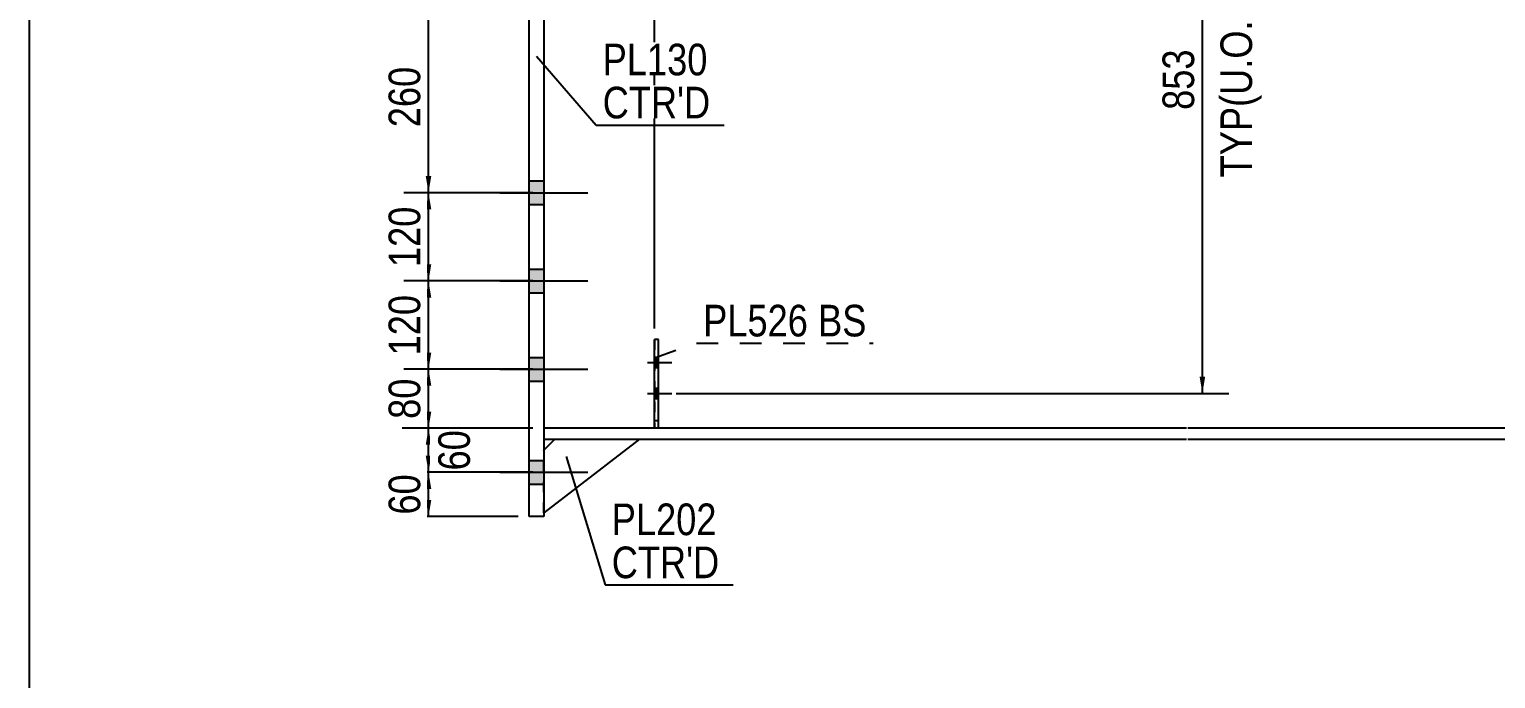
# Model space of a CAD drawing. Header units: millimetres. Extents: x -375 to 28, y -181 to 96.
# Drawn here: x -372.1 to -239.3, y -42.7 to 16.1 of the extents above; entities that cross this region are included whole.
import ezdxf

# ---------------------------------------------------------------- set-up
doc = ezdxf.new("R2010")
doc.units = ezdxf.units.MM
doc.linetypes.add('DXK_LINE_DOT1', pattern=[1.8814, 0.9407, -0.9407])
doc.linetypes.add('DXK_LINE_DOT2', pattern=[3.9198, 1.9599, -1.9599])
doc.styles.add('Arial Narrow', font='ARIALN.TTF', dxfattribs={"height": 0.2})

# ---------------------------------------------------------------- blocks, each defined once
blk = doc.blocks.new('Unknown-623466443-1210')
at = {"color": 5, "linetype": 'Continuous'}
blk.add_line((-372.09, 95.82), (-372.09, -181.18), dxfattribs=at)
blk = doc.blocks.new('Part-623466443-2123 - 2048')
at = {"color": 7, "linetype": 'DXK_LINE_DOT1'}
for p, q in [((-267.26, 40), (-325.49, 40)), ((-325.49, 40), (-325.49, -20)), ((-238.13, 40), (-267.16, 40)), ((-208.83, 40), (-238.03, 40)), ((-197.91, 40), (-208.73, 40)), ((-197.91, 40), (-197.91, -20)), ((-267.26, -20), (-325.49, -20)), ((-238.13, -20), (-267.16, -20)), ((-208.83, -20), (-238.03, -20)), ((-197.91, -20), (-208.73, -20))]:
    blk.add_line(p, q, dxfattribs=at)
blk = doc.blocks.new('Part-623466443-2327 - 2048')
at = {"color": 2, "linetype": 'Continuous'}
for p, q in [((-326.82, 48), (-325.49, 48)), ((-326.82, -28), (-326.82, 48)), ((-325.49, 48), (-325.49, -28)), ((-325.49, -28), (-326.82, -28))]:
    blk.add_line(p, q, dxfattribs=at)
blk = doc.blocks.new('Part-623466443-2361 - 2048')
at = {"color": 2, "linetype": 'Continuous'}
for p, q in [((-316.82, -21), (-325.49, -27.67)), ((-325.49, -22), (-324.49, -21))]:
    blk.add_line(p, q, dxfattribs=at)
at = {"color": 7, "linetype": 'DXK_LINE_DOT1'}
for p, q in [((-324.49, -21), (-316.82, -21)), ((-325.49, -27.67), (-325.49, -22))]:
    blk.add_line(p, q, dxfattribs=at)
blk = doc.blocks.new('Part-623466443-2442 - 2048')
at = {"color": 2, "linetype": 'Continuous'}
for p, q in [((-267.26, -20), (-325.49, -20)), ((-325.49, -20), (-325.49, -21)), ((-325.49, -21), (-267.26, -21)), ((-238.13, -20), (-267.16, -20)), ((-267.16, -21), (-238.13, -21)), ((-208.83, -20), (-238.03, -20)), ((-238.03, -21), (-208.83, -21)), ((-197.91, -20), (-208.73, -20)), ((-208.73, -21), (-197.99, -21))]:
    blk.add_line(p, q, dxfattribs=at)
at = {"color": 7, "linetype": 'DXK_LINE_DOT1'}
for q in [(-197.99, -21), (-197.91, -20)]:
    blk.add_line((-197.91, -21), q, dxfattribs=at)
blk = doc.blocks.new('Part-623466443-2757 - 2048')
at = {"color": 2, "linetype": 'Continuous'}
for p, q in [((-315.45, -19.98), (-315.45, -11.98)), ((-315.11, -11.98), (-315.45, -11.98)), ((-315.11, -19.98), (-315.11, -11.98)), ((-315.45, -19.98), (-315.11, -19.98))]:
    blk.add_line(p, q, dxfattribs=at)
at = {"color": 7, "linetype": 'DXK_LINE_DOT1'}
blk.add_line((-315.45, -19.31), (-315.11, -19.31), dxfattribs=at)
blk = doc.blocks.new('Bolt-623466443-2792 - 2048')
at = {"linetype": 'Continuous'}
for points in [[(-326.82, 45.07), (-326.82, 42.93), (-325.49, 42.93), (-325.49, 45.07)], [(-326.82, 45.07), (-326.82, 42.93), (-325.49, 42.93), (-325.49, 45.07)], [(-326.82, 35.73), (-326.82, 33.6), (-325.49, 33.6), (-325.49, 35.73)], [(-326.82, 35.73), (-326.82, 33.6), (-325.49, 33.6), (-325.49, 35.73)], [(-326.82, 27.73), (-326.82, 25.6), (-325.49, 25.6), (-325.49, 27.73)], [(-326.82, 27.73), (-326.82, 25.6), (-325.49, 25.6), (-325.49, 27.73)], [(-326.82, 19.73), (-326.82, 17.6), (-325.49, 17.6), (-325.49, 19.73)], [(-326.82, 19.73), (-326.82, 17.6), (-325.49, 17.6), (-325.49, 19.73)], [(-326.82, 2.4), (-326.82, 0.27), (-325.49, 0.27), (-325.49, 2.4)], [(-326.82, 2.4), (-326.82, 0.27), (-325.49, 0.27), (-325.49, 2.4)], [(-326.82, -5.6), (-326.82, -7.73), (-325.49, -7.73), (-325.49, -5.6)], [(-326.82, -5.6), (-326.82, -7.73), (-325.49, -7.73), (-325.49, -5.6)], [(-326.82, -13.6), (-326.82, -15.73), (-325.49, -15.73), (-325.49, -13.6)], [(-326.82, -13.6), (-326.82, -15.73), (-325.49, -15.73), (-325.49, -13.6)], [(-326.82, -22.93), (-326.82, -25.07), (-325.49, -25.07), (-325.49, -22.93)], [(-326.82, -22.93), (-326.82, -25.07), (-325.49, -25.07), (-325.49, -22.93)]]:
    blk.add_hatch(color=3, dxfattribs=at).paths.add_polyline_path(points)
at = {"color": 3, "linetype": 'Continuous'}
for p, q in [((-329.47, 44), (-321.49, 44)), ((-329.47, 44), (-321.49, 44)), ((-326.82, 45.07), (-325.49, 45.07)), ((-326.82, 45.07), (-325.49, 45.07)), ((-326.82, 42.93), (-325.49, 42.93)), ((-326.82, 42.93), (-325.49, 42.93)), ((-329.47, 34.67), (-321.49, 34.67)), ((-329.47, 34.67), (-321.49, 34.67)), ((-326.82, 35.73), (-325.49, 35.73)), ((-326.82, 35.73), (-325.49, 35.73)), ((-326.82, 33.6), (-325.49, 33.6)), ((-326.82, 33.6), (-325.49, 33.6)), ((-329.47, 26.67), (-321.49, 26.67)), ((-329.47, 26.67), (-321.49, 26.67)), ((-326.82, 27.73), (-325.49, 27.73)), ((-326.82, 27.73), (-325.49, 27.73)), ((-326.82, 25.6), (-325.49, 25.6)), ((-326.82, 25.6), (-325.49, 25.6)), ((-329.47, 18.67), (-321.49, 18.67)), ((-329.47, 18.67), (-321.49, 18.67)), ((-326.82, 19.73), (-325.49, 19.73)), ((-326.82, 19.73), (-325.49, 19.73)), ((-326.82, 17.6), (-325.49, 17.6)), ((-326.82, 17.6), (-325.49, 17.6)), ((-329.47, 1.33), (-321.49, 1.33)), ((-329.47, 1.33), (-321.49, 1.33)), ((-326.82, 2.4), (-325.49, 2.4)), ((-326.82, 2.4), (-325.49, 2.4)), ((-326.82, 0.27), (-325.49, 0.27)), ((-326.82, 0.27), (-325.49, 0.27)), ((-326.82, -5.6), (-325.49, -5.6)), ((-326.82, -5.6), (-325.49, -5.6)), ((-329.47, -6.67), (-321.49, -6.67)), ((-329.47, -6.67), (-321.49, -6.67)), ((-326.82, -7.73), (-325.49, -7.73)), ((-326.82, -7.73), (-325.49, -7.73)), ((-326.82, -13.6), (-325.49, -13.6)), ((-326.82, -13.6), (-325.49, -13.6)), ((-329.47, -14.67), (-321.49, -14.67)), ((-329.47, -14.67), (-321.49, -14.67)), ((-326.82, -15.73), (-325.49, -15.73)), ((-326.82, -15.73), (-325.49, -15.73)), ((-326.82, -22.93), (-325.49, -22.93)), ((-326.82, -22.93), (-325.49, -22.93)), ((-329.47, -24), (-321.49, -24)), ((-329.47, -24), (-321.49, -24)), ((-326.82, -25.07), (-325.49, -25.07)), ((-326.82, -25.07), (-325.49, -25.07))]:
    blk.add_line(p, q, dxfattribs=at)
blk = doc.blocks.new('Part-623466443-9470 - 2048')
at = {"color": 7, "linetype": 'DXK_LINE_DOT1'}
for p, q in [((-315.45, -11.98), (-315.45, -19.98)), ((-315.11, -11.98), (-315.45, -11.98)), ((-315.11, -19.98), (-315.11, -11.98)), ((-315.45, -19.98), (-315.11, -19.98))]:
    blk.add_line(p, q, dxfattribs=at)
blk = doc.blocks.new('Bolt-623466443-9494 - 2048')
at = {"linetype": 'Continuous'}
for points in [[(-315.11, -14.51), (-315.11, -13.57), (-315.45, -13.57), (-315.45, -14.51)], [(-315.11, -17.31), (-315.11, -16.38), (-315.45, -16.38), (-315.45, -17.31)]]:
    blk.add_hatch(color=3, dxfattribs=at).paths.add_polyline_path(points)
at = {"color": 3, "linetype": 'Continuous'}
for p, q in [((-316.08, -14.04), (-313.88, -14.04)), ((-315.45, -13.57), (-315.11, -13.57)), ((-315.45, -14.51), (-315.11, -14.51)), ((-316.08, -16.85), (-313.88, -16.85)), ((-315.45, -16.38), (-315.11, -16.38)), ((-315.45, -17.31), (-315.11, -17.31))]:
    blk.add_line(p, q, dxfattribs=at)
blk = doc.blocks.new('Bolt-623466443-9500 - 2048')
at = {"color": 3, "linetype": 'DXK_LINE_DOT2'}
for p, q in [((-316.08, -14.04), (-313.88, -14.04)), ((-315.45, -13.57), (-315.11, -13.57)), ((-315.45, -14.51), (-315.11, -14.51)), ((-316.08, -16.85), (-313.88, -16.85)), ((-315.45, -16.38), (-315.11, -16.38)), ((-315.45, -17.31), (-315.11, -17.31))]:
    blk.add_line(p, q, dxfattribs=at)
blk = doc.blocks.new('StraightDimension-623466443-3500 - 2048')
at = {"linetype": 'Continuous'}
for points in [[(-266.08, 38.5), (-265.83, 40), (-265.58, 38.5)], [(-265.58, -15.35), (-265.83, -16.85), (-266.08, -15.35)]]:
    blk.add_hatch(color=7, dxfattribs=at).paths.add_polyline_path(points)
at = {"color": 7, "linetype": 'Continuous'}
for p, q in [((-313.48, 40), (-263.43, 40)), ((-265.83, -16.85), (-265.83, 40)), ((-313.5, -16.85), (-263.43, -16.85))]:
    blk.add_line(p, q, dxfattribs=at)
at = {"color": 0, "linetype": 'Continuous'}
blk.add_wipeout([(-260.73, 21.03), (-264.93, 21.03), (-264.93, 2.12), (-260.73, 2.12)], dxfattribs=at)
at = {"color": 3, "linetype": 'Continuous', "style": 'Arial Narrow'}
blk.add_text('TYP(U.O.N)', height=2.863, rotation=90.0002, dxfattribs=at).set_placement((-261.33, 2.72))
at = {"color": 0}
blk.add_wipeout([(-265.98, 14.92), (-270.18, 14.92), (-270.18, 8.23), (-265.98, 8.23)], dxfattribs=at)
at = {"color": 3, "style": 'Arial Narrow'}
blk.add_text('853', height=2.863, rotation=90.0002, dxfattribs=at).set_placement((-266.58, 8.83))
blk = doc.blocks.new('StraightDimension-623466443-3600 - 2048')
at = {"linetype": 'Continuous'}
for points in [[(-336.18, -21.5), (-335.93, -20), (-335.68, -21.5)], [(-335.68, -22.5), (-335.93, -24), (-336.18, -22.5)]]:
    blk.add_hatch(color=7, dxfattribs=at).paths.add_polyline_path(points)
at = {"color": 7, "linetype": 'Continuous'}
for p, q in [((-326.49, -20), (-338.33, -20)), ((-335.93, -24), (-335.93, -20)), ((-326.49, -24), (-338.33, -24))]:
    blk.add_line(p, q, dxfattribs=at)
at = {"color": 0}
blk.add_wipeout([(-331.58, -19.57), (-335.78, -19.57), (-335.78, -24.43), (-331.58, -24.43)], dxfattribs=at)
at = {"color": 3, "style": 'Arial Narrow'}
blk.add_text('60', height=2.863, rotation=90.0002, dxfattribs=at).set_placement((-332.18, -23.83))
blk = doc.blocks.new('StraightDimension-623466443-3570 - 2048')
at = {"linetype": 'Continuous'}
for points in [[(-336.18, 17.17), (-335.93, 18.67), (-335.68, 17.17)], [(-335.68, 2.83), (-335.93, 1.33), (-336.18, 2.83)]]:
    blk.add_hatch(color=7, dxfattribs=at).paths.add_polyline_path(points)
at = {"color": 7, "linetype": 'Continuous'}
for p, q in [((-326.49, 18.67), (-338.18, 18.67)), ((-335.93, 1.33), (-335.93, 18.67)), ((-326.49, 1.33), (-338.18, 1.33))]:
    blk.add_line(p, q, dxfattribs=at)
at = {"color": 0}
blk.add_wipeout([(-336.08, 13.34), (-340.28, 13.34), (-340.28, 6.66), (-336.08, 6.66)], dxfattribs=at)
at = {"color": 3, "style": 'Arial Narrow'}
blk.add_text('260', height=2.863, rotation=90.0002, dxfattribs=at).set_placement((-336.68, 7.26))
blk = doc.blocks.new('StraightDimension-623466443-3577 - 2048')
at = {"linetype": 'Continuous'}
for points in [[(-336.18, -0.17), (-335.93, 1.33), (-335.68, -0.17)], [(-335.68, -5.17), (-335.93, -6.67), (-336.18, -5.17)]]:
    blk.add_hatch(color=7, dxfattribs=at).paths.add_polyline_path(points)
at = {"color": 7, "linetype": 'Continuous'}
for p, q in [((-326.49, 1.33), (-338.18, 1.33)), ((-335.93, -6.67), (-335.93, 1.33)), ((-326.49, -6.67), (-338.18, -6.67))]:
    blk.add_line(p, q, dxfattribs=at)
at = {"color": 0}
blk.add_wipeout([(-336.08, 0.68), (-340.28, 0.68), (-340.28, -6.01), (-336.08, -6.01)], dxfattribs=at)
at = {"color": 3, "style": 'Arial Narrow'}
blk.add_text('120', height=2.863, rotation=90.0002, dxfattribs=at).set_placement((-336.68, -5.41))
blk = doc.blocks.new('StraightDimension-623466443-3584 - 2048')
at = {"linetype": 'Continuous'}
for points in [[(-336.18, -8.17), (-335.93, -6.67), (-335.68, -8.17)], [(-335.68, -13.16), (-335.93, -14.66), (-336.18, -13.16)]]:
    blk.add_hatch(color=7, dxfattribs=at).paths.add_polyline_path(points)
at = {"color": 7, "linetype": 'Continuous'}
for p, q in [((-326.49, -6.67), (-338.18, -6.67)), ((-335.93, -14.66), (-335.93, -6.67)), ((-326.49, -14.66), (-338.18, -14.66))]:
    blk.add_line(p, q, dxfattribs=at)
at = {"color": 0}
blk.add_wipeout([(-336.08, -7.32), (-340.28, -7.32), (-340.28, -14.01), (-336.08, -14.01)], dxfattribs=at)
at = {"color": 3, "style": 'Arial Narrow'}
blk.add_text('120', height=2.863, rotation=90.0002, dxfattribs=at).set_placement((-336.68, -13.41))
blk = doc.blocks.new('StraightDimension-623466443-3594 - 2048')
at = {"linetype": 'Continuous'}
for points in [[(-336.18, -16.16), (-335.93, -14.66), (-335.68, -16.16)], [(-335.68, -18.5), (-335.93, -20), (-336.18, -18.5)]]:
    blk.add_hatch(color=7, dxfattribs=at).paths.add_polyline_path(points)
at = {"color": 7, "linetype": 'Continuous'}
for p, q in [((-326.49, -14.66), (-338.18, -14.66)), ((-335.93, -20), (-335.93, -14.66)), ((-326.49, -20), (-338.18, -20))]:
    blk.add_line(p, q, dxfattribs=at)
at = {"color": 0}
blk.add_wipeout([(-336.08, -14.9), (-340.28, -14.9), (-340.28, -19.76), (-336.08, -19.76)], dxfattribs=at)
at = {"color": 3, "style": 'Arial Narrow'}
blk.add_text('80', height=2.863, rotation=90.0002, dxfattribs=at).set_placement((-336.68, -19.16))
blk = doc.blocks.new('StraightDimension-623466443-3615 - 2048')
at = {"linetype": 'Continuous'}
for points in [[(-336.18, -25.5), (-335.93, -24), (-335.68, -25.5)], [(-335.68, -26.5), (-335.93, -28), (-336.18, -26.5)]]:
    blk.add_hatch(color=7, dxfattribs=at).paths.add_polyline_path(points)
at = {"color": 7, "linetype": 'Continuous'}
for p, q in [((-326.49, -24), (-338.18, -24)), ((-335.93, -28), (-335.93, -24)), ((-327.82, -28), (-338.18, -28))]:
    blk.add_line(p, q, dxfattribs=at)
at = {"color": 0}
blk.add_wipeout([(-336.08, -23.57), (-340.28, -23.57), (-340.28, -28.43), (-336.08, -28.43)], dxfattribs=at)
at = {"color": 3, "style": 'Arial Narrow'}
blk.add_text('60', height=2.863, rotation=90.0002, dxfattribs=at).set_placement((-336.68, -27.83))
blk = doc.blocks.new('StraightDimension-623466443-21400 - 2048')
at = {"linetype": 'Continuous'}
blk.add_hatch(color=7, dxfattribs=at).paths.add_polyline_path([(-316.95, 67.8), (-315.45, 67.55), (-316.95, 67.3)])
at = {"color": 7, "linetype": 'Continuous'}
for p, q in [((-315.45, -10.98), (-315.45, 72.05)), ((-323.68, 67.55), (-315.45, 67.55))]:
    blk.add_line(p, q, dxfattribs=at)
at = {"color": 0, "linetype": 'Continuous'}
blk.add_wipeout([(-318.95, 74.9), (-318.95, 79.1), (-324.9, 79.1), (-324.9, 74.9)], dxfattribs=at)
at = {"color": 7, "linetype": 'Continuous'}
for p, q in [((-325.49, 49), (-325.49, 78.8)), ((-324.99, 74.55), (-325.49, 74.3)), ((-324.99, 74.05), (-325.49, 74.3)), ((-319.55, 74.3), (-325.49, 74.3))]:
    blk.add_line(p, q, dxfattribs=at)
at = {"color": 3, "linetype": 'Continuous', "style": 'Arial Narrow'}
blk.add_text('RD', height=2.863, dxfattribs=at).set_placement((-324.3, 75.5))
at = {"color": 0}
blk.add_wipeout([(-316.22, 68.45), (-316.22, 72.65), (-322.9, 72.65), (-322.9, 68.45)], dxfattribs=at)
at = {"color": 3, "style": 'Arial Narrow'}
blk.add_text('151', height=2.863, dxfattribs=at).set_placement((-322.3, 69.05))
blk = doc.blocks.new('Mark-623466443-2323 - 2048')
at = {"color": 0}
for points in [[(-310.64, 11.96), (-310.64, 14.96), (-320.15, 14.96), (-320.15, 11.96)], [(-310.39, 8.06), (-310.39, 11.06), (-320.15, 11.06), (-320.15, 8.06)]]:
    blk.add_wipeout(points, dxfattribs=at)
for points in [[(-310.64, 11.96), (-310.64, 14.96), (-320.15, 14.96), (-320.15, 11.96)], [(-310.39, 8.06), (-310.39, 11.06), (-320.15, 11.06), (-320.15, 8.06)]]:
    blk.add_wipeout(points, dxfattribs=at)
at = {"color": 7, "linetype": 'Continuous'}
for p, q in [((-326.14, 13.7), (-320.75, 7.46)), ((-320.75, 7.46), (-309.14, 7.46))]:
    blk.add_line(p, q, dxfattribs=at)
at = {"color": 3, "style": 'Arial Narrow'}
blk.add_text('PL130', height=2.863, dxfattribs=at).set_placement((-320.15, 11.96))
at = {"color": 1, "style": 'Arial Narrow'}
blk.add_text("CTR'D", height=2.863, dxfattribs=at).set_placement((-320.15, 8.06))
blk = doc.blocks.new('Mark-623466443-2357 - 2048')
at = {"color": 0}
for points in [[(-309.83, -29.69), (-309.83, -26.69), (-319.33, -26.69), (-319.33, -29.69)], [(-309.58, -33.59), (-309.58, -30.59), (-319.33, -30.59), (-319.33, -33.59)]]:
    blk.add_wipeout(points, dxfattribs=at)
for points in [[(-309.83, -29.69), (-309.83, -26.69), (-319.33, -26.69), (-319.33, -29.69)], [(-309.58, -33.59), (-309.58, -30.59), (-319.33, -30.59), (-319.33, -33.59)]]:
    blk.add_wipeout(points, dxfattribs=at)
at = {"color": 7, "linetype": 'Continuous'}
for p, q in [((-323.47, -22.56), (-319.93, -34.19)), ((-319.93, -34.19), (-308.33, -34.19))]:
    blk.add_line(p, q, dxfattribs=at)
at = {"color": 3, "style": 'Arial Narrow'}
blk.add_text('PL202', height=2.863, dxfattribs=at).set_placement((-319.33, -29.69))
at = {"color": 1, "style": 'Arial Narrow'}
blk.add_text("CTR'D", height=2.863, dxfattribs=at).set_placement((-319.33, -33.59))
blk = doc.blocks.new('MarkSet-623466443-13272 - 2048')
at = {"color": 0}
for points in [[(-301.54, -11.69), (-301.54, -8.69), (-311.05, -8.69), (-311.05, -11.69)], [(-296.26, -11.69), (-296.26, -8.69), (-300.64, -8.69), (-300.64, -11.69)]]:
    blk.add_wipeout(points, dxfattribs=at)
for points in [[(-301.54, -11.69), (-301.54, -8.69), (-311.05, -8.69), (-311.05, -11.69)], [(-296.26, -11.69), (-296.26, -8.69), (-300.64, -8.69), (-300.64, -11.69)]]:
    blk.add_wipeout(points, dxfattribs=at)
at = {"color": 7, "linetype": 'DXK_LINE_DOT2'}
for p, q in [((-315.36, -13.6), (-311.65, -12.29)), ((-311.65, -12.29), (-295.66, -12.29))]:
    blk.add_line(p, q, dxfattribs=at)
at = {"color": 3, "style": 'Arial Narrow'}
for s, p in [('PL526', (-311.05, -11.69)), ('BS', (-300.64, -11.69))]:
    blk.add_text(s, height=2.863, dxfattribs=at).set_placement(p)

msp = doc.modelspace()

# ---------------------------------------------------------------- block references
for name in ['Unknown-623466443-1210', 'Part-623466443-2327 - 2048', 'Bolt-623466443-2792 - 2048', 'Part-623466443-2123 - 2048', 'Part-623466443-2757 - 2048', 'Part-623466443-9470 - 2048', 'Bolt-623466443-9494 - 2048', 'Bolt-623466443-9500 - 2048', 'Part-623466443-2442 - 2048', 'Part-623466443-2361 - 2048']:
    msp.add_blockref(name, (0, 0))

# ---------------------------------------------------------------- next in the draw order: block references
for name in ['StraightDimension-623466443-21400 - 2048', 'StraightDimension-623466443-3500 - 2048', 'StraightDimension-623466443-3570 - 2048', 'StraightDimension-623466443-3600 - 2048', 'Mark-623466443-2357 - 2048']:
    msp.add_blockref(name, (0, 0))

# ---------------------------------------------------------------- next in the draw order: block references
for name in ['Mark-623466443-2323 - 2048', 'StraightDimension-623466443-3577 - 2048', 'MarkSet-623466443-13272 - 2048', 'StraightDimension-623466443-3615 - 2048']:
    msp.add_blockref(name, (0, 0))

# ---------------------------------------------------------------- next in the draw order: block references
msp.add_blockref('StraightDimension-623466443-3584 - 2048', (0, 0))

# ---------------------------------------------------------------- next in the draw order: block references
msp.add_blockref('StraightDimension-623466443-3594 - 2048', (0, 0))

doc.saveas('drawing.dxf')
